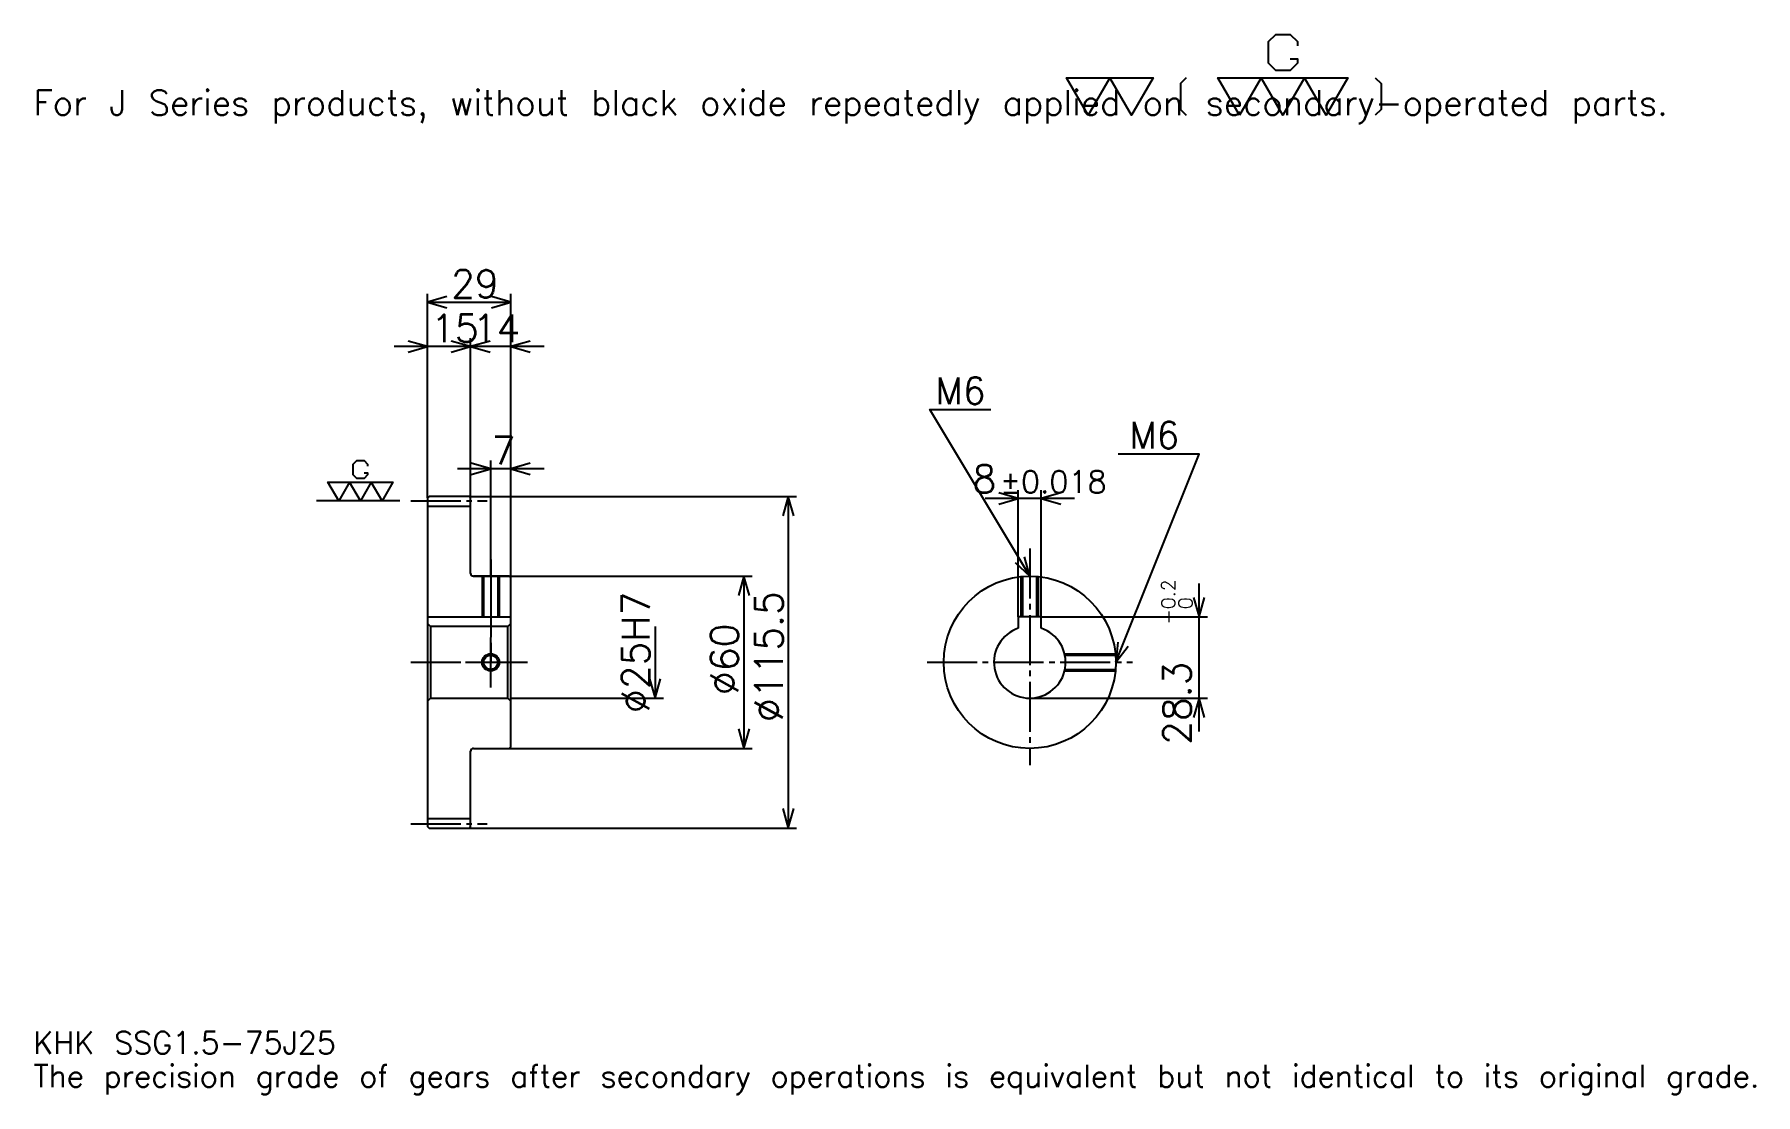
# Model space of a CAD drawing. Extents: x 20 to 620, y 7 to 376.
import ezdxf

# ---------------------------------------------------------------- set-up
doc = ezdxf.new("R2010")
doc.units = 0
doc.linetypes.add('DASHDOT', pattern=[23.217392, 17.413043, -1.934783, 1.934783, -1.934783])
doc.layers.get('0').update_dxf_attribs({"linetype": 'CONTINUOUS'})
doc.layers.add('DASHDOT', color=6, linetype='DASHDOT')
doc.styles.add('KANJI', font='TXT', dxfattribs={"bigfont": 'BIGFONT'})

msp = doc.modelspace()

# ---------------------------------------------------------------- linework, layer by layer
at = {"color": 5}
for p, q in [((156.717407, 215.434784), (156.717407, 286.054352)), ((156.717407, 283.152161), (185.717407, 283.152161)), ((185.717407, 215.434784), (185.717407, 286.054352)), ((171.717407, 215.434784), (171.717407, 270.576111)), ((183.326111, 267.67392), (145.108704, 267.67392)), ((197.326111, 267.67392), (160.108719, 267.67392)), ((178.717407, 215.434784), (178.717407, 228.010864)), ((197.326111, 225.108704), (167.108704, 225.108704)), ((362.630432, 173.484787), (362.630432, 217.67392)), ((370.630432, 173.484787), (370.630432, 217.67392)), ((156.717407, 214.934784), (156.717407, 215.434784)), ((171.217407, 215.434784), (185.717407, 215.434784)), ((171.717407, 214.934784), (171.717407, 215.434784)), ((178.717407, 187.684784), (178.717407, 215.434784)), ((178.717407, 187.684784), (178.717407, 215.434784)), ((185.717407, 215.434784), (285.358704, 215.434784)), ((185.717407, 187.184784), (185.717407, 215.434784)), ((282.456543, 215.434784), (282.456543, 99.934784)), ((382.239136, 214.771729), (351.021759, 214.771729)), ((172.717407, 187.684784), (185.717407, 187.684784)), ((185.717407, 187.684784), (269.880463, 187.684784)), ((266.978271, 187.684784), (266.978271, 127.684784)), ((425.652191, 133.576096), (425.652191, 185.093475)), ((236.021759, 170.184784), (236.021759, 145.184784)), ((370.630432, 173.484787), (428.554352, 173.484787)), ((185.717407, 145.184784), (238.923935, 145.184784)), ((366.630432, 145.184784), (428.554352, 145.184784)), ((172.717407, 127.684784), (185.717407, 127.684784)), ((185.717407, 127.684784), (269.880463, 127.684784)), ((171.217407, 99.934784), (185.717407, 99.934784)), ((185.717407, 99.934784), (285.358704, 99.934784))]:
    msp.add_line(p, q, dxfattribs=at)
at = {"color": 7}
msp.add_line((147.043488, 213.934784), (118.021759, 213.934784), dxfattribs=at)
at = {"color": 4}
for p, q in [((156.717407, 212.059784), (171.717407, 212.059784)), ((156.717407, 173.484787), (185.717407, 173.484787)), ((157.717407, 170.184784), (157.717407, 145.184784)), ((184.717407, 170.184784), (185.717407, 171.184784)), ((184.717407, 145.184784), (185.717407, 144.184784)), ((156.717407, 103.309784), (171.717407, 103.309784))]:
    msp.add_line(p, q, dxfattribs=at)
at = {"color": 7}
for points in [[(457.382599, 367.879547), (459.897827, 367.879547), (459.897827, 366.370422), (457.382599, 363.855225), (452.352173, 363.855225), (449.836945, 366.370422), (449.836945, 373.916077), (452.352173, 376.431305), (457.382599, 376.431305), (459.897827, 373.916077), (459.897827, 372.406952)], [(386.956512, 348.260864), (379.410858, 361.339996), (409.593475, 361.339996), (402.047821, 348.260864), (394.502167, 361.339996), (386.956512, 348.260864)], [(421.163452, 361.339996), (419.151306, 359.32782), (419.151306, 350.273041), (421.163452, 348.260864)], [(439.776062, 348.260864), (432.230438, 361.339996), (477.504333, 361.339996), (469.958679, 348.260864), (462.413025, 361.339996), (454.867371, 348.260864), (447.321716, 361.339996), (439.776062, 348.260864)], [(487.062164, 361.339996), (489.074341, 359.32782), (489.074341, 350.273041), (487.062164, 348.260864)], [(134.564148, 223.744141), (135.821747, 223.744141), (135.821747, 222.989563), (134.564148, 221.731964), (132.048935, 221.731964), (130.791321, 222.989563), (130.791321, 226.76239), (132.048935, 228.020004), (134.564148, 228.020004), (135.821747, 226.76239), (135.821747, 226.007828)], [(125.760887, 213.934784), (121.98806, 220.47435), (144.625015, 220.47435), (140.852188, 213.934784), (137.079361, 220.47435), (133.306534, 213.934784), (129.533707, 220.47435), (125.760887, 213.934784)]]:
    msp.add_lwpolyline(points, dxfattribs=at)
at = {"color": 5}
for points in [[(163.489151, 285.086975), (156.717407, 283.152161), (163.489151, 281.217407)], [(178.945663, 281.217407), (185.717407, 283.152161), (178.945663, 285.086975)], [(149.945663, 265.739136), (156.717407, 267.67392), (149.945663, 269.608704)], [(164.945663, 265.739136), (171.717407, 267.67392), (164.945663, 269.608704)], [(178.489151, 269.608704), (171.717407, 267.67392), (178.489151, 265.739136)], [(192.489151, 269.608704), (185.717407, 267.67392), (192.489151, 265.739136)], [(366.630432, 187.684784), (331.804382, 245.728271), (353.086975, 245.728271)], [(396.630432, 157.684784), (425.652191, 230.25), (397.404358, 230.25)], [(171.945663, 223.17392), (178.717407, 225.108704), (171.945663, 227.043488)], [(192.489151, 227.043488), (185.717407, 225.108704), (192.489151, 223.17392)], [(355.858704, 212.836945), (362.630432, 214.771729), (355.858704, 216.706512)], [(377.402191, 216.706512), (370.630432, 214.771729), (377.402191, 212.836945)], [(284.391327, 208.66304), (282.456543, 215.434784), (280.521759, 208.66304)], [(361.487366, 192.496063), (366.630432, 187.684784), (364.805481, 194.486938)], [(268.913055, 180.91304), (266.978271, 187.684784), (265.043488, 180.91304)], [(423.717407, 180.256531), (425.652191, 173.484787), (427.586975, 180.256531)], [(397.348633, 164.690781), (396.630432, 157.684784), (400.941528, 163.253845)], [(234.086975, 151.956528), (236.021759, 145.184784), (237.956543, 151.956528)], [(427.586975, 138.41304), (425.652191, 145.184784), (423.717407, 138.41304)], [(265.043488, 134.456528), (266.978271, 127.684784), (268.913055, 134.456528)], [(280.521759, 106.706528), (282.456543, 99.934784), (284.391327, 106.706528)]]:
    msp.add_lwpolyline(points, dxfattribs=at)
at = {"color": 4}
for points in [[(171.717407, 188.684784), (171.717407, 214.934784), (171.217407, 215.434784), (157.217407, 215.434784), (156.717407, 214.934784), (156.717407, 144.184784)], [(172.717407, 127.684784), (185.217407, 127.684784), (185.717407, 128.184784), (185.717407, 187.184784), (185.217407, 187.684784), (172.717407, 187.684784)], [(175.717407, 187.684784), (175.717407, 173.484787)], [(176.257416, 187.684784), (176.257416, 173.484787)], [(181.177399, 187.684784), (181.177399, 173.484787)], [(181.717407, 187.684784), (181.717407, 173.484787)], [(363.630432, 173.484787), (363.630432, 187.534409)], [(364.170441, 173.484787), (364.170441, 187.583755)], [(369.090454, 173.484787), (369.090454, 187.583755)], [(369.630432, 173.484787), (369.630432, 187.534409)], [(156.717407, 144.184784), (157.717407, 145.184784), (184.717407, 145.184784), (184.717407, 170.184784), (157.717407, 170.184784), (156.717407, 171.184784)], [(370.630432, 169.527496), (370.630432, 173.484787), (362.630432, 173.484787), (362.630432, 169.527496)], [(378.765106, 160.684784), (396.480072, 160.684784)], [(378.885986, 160.144791), (396.529419, 160.144791)], [(378.765106, 154.684784), (396.480072, 154.684784)], [(378.885986, 155.224777), (396.529419, 155.224777)], [(156.717407, 144.184784), (156.717407, 100.434784), (157.217407, 99.934784), (171.217407, 99.934784), (171.717407, 100.434784), (171.717407, 126.684784)]]:
    msp.add_lwpolyline(points, dxfattribs=at)
for centre, radius in [((366.630432, 157.684784), 30), ((178.717407, 157.684784), 2.46)]:
    msp.add_circle(centre, radius, dxfattribs=at)
at = {"color": 7}
msp.add_circle((178.717407, 157.684784), 3, dxfattribs=at)
at = {"color": 4}
for centre, radius, start, end in [((172.717407, 188.684784), 1, 180, 270), ((366.630432, 157.684784), 12.5, 108.662925185, 71.337074815), ((172.717407, 126.684784), 1, 90, 180)]:
    msp.add_arc(centre, radius, start, end, dxfattribs=at)
at = {"layer": 'DASHDOT', "color": 7}
for p, q in [((150.913055, 213.934784), (177.521759, 213.934784)), ((366.630432, 197.358704), (366.630432, 121.880432)), ((178.717407, 187.684784), (178.717407, 157.684784)), ((150.913055, 157.684784), (191.521759, 157.684784)), ((330.826111, 157.684784), (402.434814, 157.684784)), ((150.913055, 101.434784), (177.521759, 101.434784))]:
    msp.add_line(p, q, dxfattribs=at)
for points in [[(178.717407, 193.489136), (178.717407, 167.680435)], [(178.717407, 148.880432), (178.717407, 166.489136)], [(169.913055, 157.684784), (187.521759, 157.684784)]]:
    msp.add_lwpolyline(points, dxfattribs=at)

# ---------------------------------------------------------------- texts
at = {"color": 7, "style": 'KANJI'}
for s, height, p in [('For J Series products, without black oxide repeatedly applied on secondary-operated parts.', 8.706522, (19.347826, 348.260864)), ('29', 9.673913, (164.929367, 284.700012)), ('15', 9.673913, (157.929367, 269.221741)), ('14', 9.673913, (172.429367, 269.221741)), ('M6', 9.286957, (333.739136, 247.663055)), ('M6', 9.286957, (401.273926, 232.184784)), ('7', 9.673913, (179.07338, 226.656525)), ('8', 9.673913, (346.66156, 216.706512)), ('%%p0.018', 7.73913, (356.237549, 216.706512)), ('KHK SSG1.5-75J25', 7.73913, (19.347826, 21.282608)), ('The precision grade of gears after secondary operations is equivalent but not identical to its original grade.', 7.73913, (19.347826, 9.673913))]:
    msp.add_text(s, height=height, dxfattribs=at).set_placement(p)
for s, height, p in [('%%c25H7', 9.673913, (234.086975, 140.029892)), ('%%c115.5', 9.673913, (280.521759, 136.885864)), ('0.2', 4.836957, (417.332642, 176.210907)), ('+', 4.836957, (417.332642, 170.793518)), ('0', 4.836957, (423.330444, 176.210907)), ('%%c60', 9.673913, (265.043488, 146.317932)), ('28.3', 9.673913, (422.750031, 128.92099))]:
    msp.add_text(s, height=height, rotation=90, dxfattribs=at).set_placement(p)

doc.saveas('drawing.dxf')
